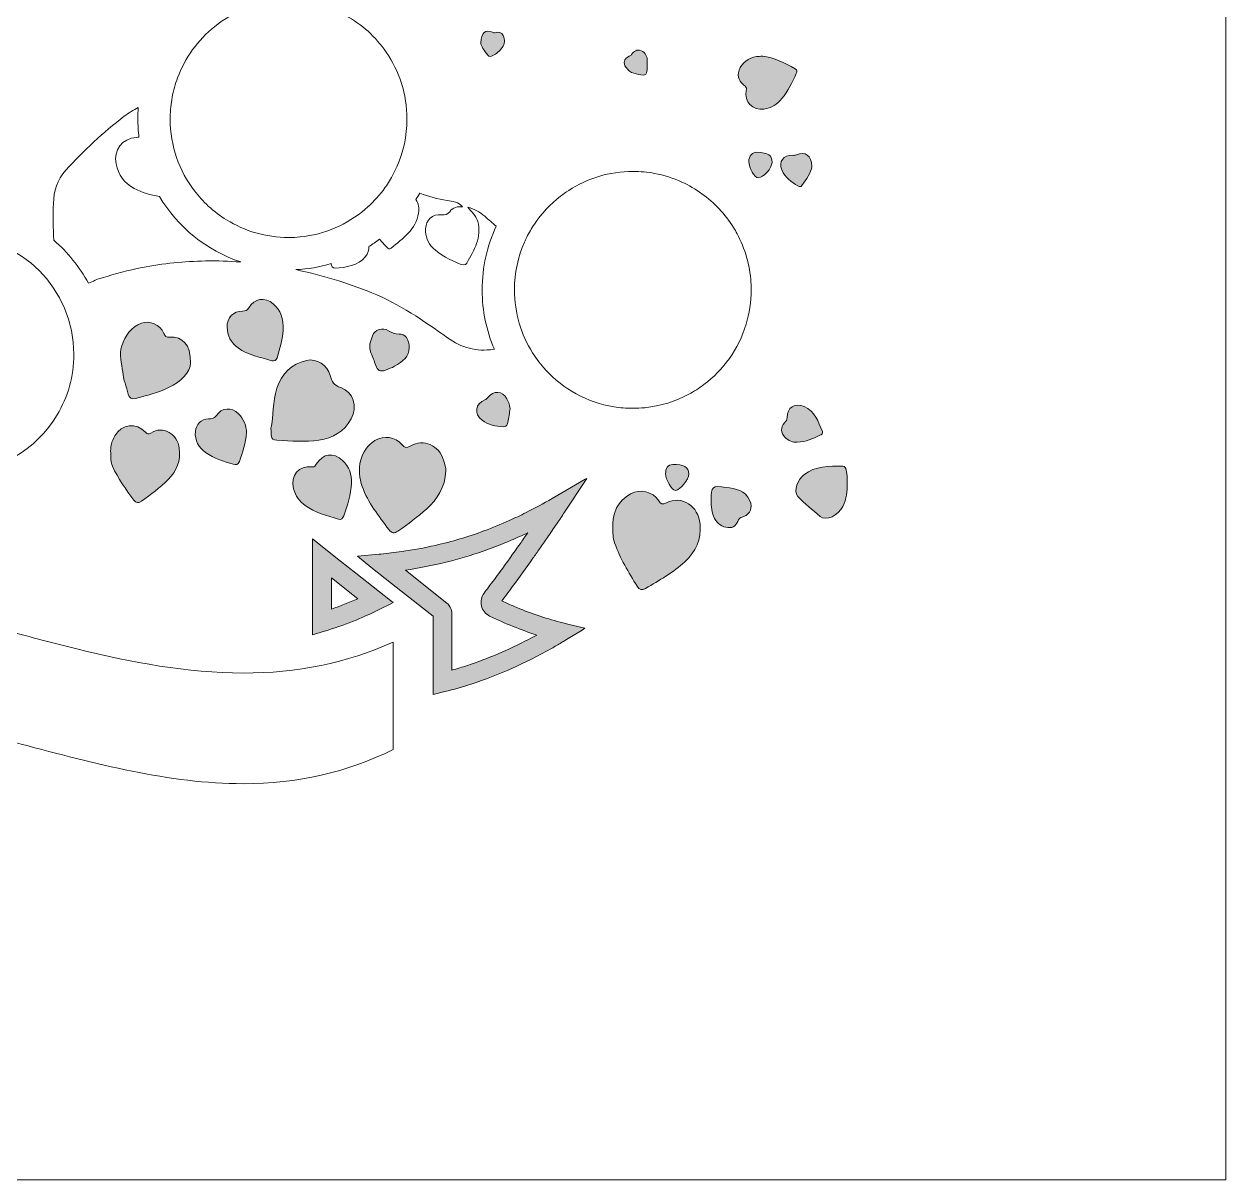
# Model space of a CAD drawing. Header units: inches. Extents: x 0 to 12, y -12 to 0.
# Drawn here: x 6.04 to 12, y -12 to -6.27 of the extents above; entities that cross this region are included whole.
import ezdxf

# ---------------------------------------------------------------- set-up
doc = ezdxf.new("R2010")
doc.units = ezdxf.units.IN
doc.header["$MEASUREMENT"] = 0
doc.layers.add('Layer 1', color=7, linetype='Continuous')

# ---------------------------------------------------------------- blocks, each defined once
blk = doc.blocks.new('block 2')
at = {"layer": 'Layer 1', "true_color": 0xffffff}
h = blk.add_hatch(color=7, dxfattribs=at)
h.dxf.hatch_style = 2
edge = h.paths.add_edge_path()
edge.add_spline(control_points=[(8.3722, -6.3115), (8.3695, -6.3127), (8.3646, -6.3097), (8.361, -6.3081), (8.3276, -6.2932), (8.3033, -6.3093), (8.3025, -6.3599), (8.3027, -6.3769), (8.3198, -6.3991), (8.3371, -6.4211), (8.3442, -6.4302), (8.3526, -6.4297), (8.3618, -6.4242), (8.3798, -6.4137), (8.3967, -6.4016), (8.4089, -6.3844), (8.422, -6.366), (8.4227, -6.3445), (8.4141, -6.325), (8.4065, -6.308), (8.3907, -6.303), (8.3722, -6.3115)], knot_values=[0, 0, 0, 0, 1, 1, 1, 2, 2, 2, 3, 3, 3, 4, 4, 4, 5, 5, 5, 6, 6, 6, 7, 7, 7, 7], degree=3, periodic=1)
h = blk.add_hatch(color=7, dxfattribs=at)
h.dxf.hatch_style = 2
edge = h.paths.add_edge_path()
edge.add_spline(control_points=[(9.0982, -6.4001), (9.0774, -6.3913), (9.0627, -6.4012), (9.0511, -6.4186), (9.0486, -6.4223), (9.043, -6.4243), (9.0385, -6.4265), (9.0126, -6.4392), (9.0064, -6.4607), (9.0231, -6.4836), (9.044, -6.5126), (9.0765, -6.5166), (9.1084, -6.5201), (9.1194, -6.5214), (9.1246, -6.5116), (9.1263, -6.5021), (9.1282, -6.4909), (9.1285, -6.4795), (9.1289, -6.4746), (9.1289, -6.463), (9.1288, -6.4578), (9.1289, -6.4526), (9.1293, -6.4289), (9.121, -6.4096), (9.0982, -6.4001)], knot_values=[0, 0, 0, 0, 1, 1, 1, 2, 2, 2, 3, 3, 3, 4, 4, 4, 5, 5, 5, 6, 6, 6, 7, 7, 7, 8, 8, 8, 8], degree=3, periodic=1)
h = blk.add_hatch(color=7, dxfattribs=at)
h.dxf.hatch_style = 2
edge = h.paths.add_edge_path()
edge.add_spline(control_points=[(9.7077, -6.6889), (9.7443, -6.6838), (9.7741, -6.6659), (9.7971, -6.6371), (9.8271, -6.5996), (9.8476, -6.5564), (9.868, -6.5133), (9.8724, -6.5039), (9.8737, -6.4943), (9.8632, -6.4889), (9.8098, -6.4615), (9.7575, -6.4308), (9.7013, -6.4272), (9.6869, -6.4278), (9.6784, -6.4273), (9.6703, -6.4287), (9.6295, -6.4359), (9.5988, -6.458), (9.5841, -6.4967), (9.5716, -6.5295), (9.5879, -6.555), (9.6138, -6.5749), (9.6219, -6.5811), (9.6209, -6.588), (9.6192, -6.5969), (9.6086, -6.6534), (9.6506, -6.697), (9.7077, -6.6889)], knot_values=[0, 0, 0, 0, 1, 1, 1, 2, 2, 2, 3, 3, 3, 4, 4, 4, 5, 5, 5, 6, 6, 6, 7, 7, 7, 8, 8, 8, 9, 9, 9, 9], degree=3, periodic=1)
h = blk.add_hatch(color=7, dxfattribs=at)
h.dxf.hatch_style = 2
edge = h.paths.add_edge_path()
edge.add_spline(control_points=[(9.6323, -6.949), (9.6319, -6.9801), (9.6611, -7.0301), (9.6795, -7.0297), (9.7052, -7.0293), (9.7472, -6.9824), (9.7476, -6.9538), (9.7482, -6.9185), (9.73, -6.9063), (9.6722, -6.9032), (9.6502, -6.902), (9.6327, -6.9222), (9.6323, -6.949)], knot_values=[0, 0, 0, 0, 1, 1, 1, 2, 2, 2, 3, 3, 3, 4, 4, 4, 4], degree=3, periodic=1)
h = blk.add_hatch(color=7, dxfattribs=at)
h.dxf.hatch_style = 2
edge = h.paths.add_edge_path()
edge.add_spline(control_points=[(9.8694, -6.9154), (9.8625, -6.9185), (9.8561, -6.9191), (9.8485, -6.9185), (9.8048, -6.915), (9.7791, -6.9508), (9.7958, -6.9911), (9.8115, -7.0289), (9.844, -7.0497), (9.8765, -7.0705), (9.8839, -7.0752), (9.8903, -7.0754), (9.8956, -7.0682), (9.9181, -7.0371), (9.9412, -7.0062), (9.945, -6.9731), (9.945, -6.92), (9.9108, -6.897), (9.8694, -6.9154)], knot_values=[0, 0, 0, 0, 1, 1, 1, 2, 2, 2, 3, 3, 3, 4, 4, 4, 5, 5, 5, 6, 6, 6, 6], degree=3, periodic=1)
h = blk.add_hatch(color=7, dxfattribs=at)
h.dxf.hatch_style = 2
edge = h.paths.add_edge_path()
edge.add_spline(control_points=[(7.2918, -7.9223), (7.3065, -7.8738), (7.3187, -7.8248), (7.3228, -7.787), (7.3246, -7.7268), (7.3094, -7.6868), (7.2731, -7.6555), (7.2318, -7.6198), (7.1784, -7.6268), (7.1519, -7.6741), (7.1436, -7.689), (7.1349, -7.691), (7.1201, -7.6908), (7.075, -7.6904), (7.042, -7.725), (7.0437, -7.7704), (7.0452, -7.8132), (7.0623, -7.8479), (7.0982, -7.8733), (7.1485, -7.909), (7.208, -7.9203), (7.2653, -7.9373), (7.278, -7.9411), (7.2878, -7.9356), (7.2918, -7.9223)], knot_values=[0, 0, 0, 0, 1, 1, 1, 2, 2, 2, 3, 3, 3, 4, 4, 4, 5, 5, 5, 6, 6, 6, 7, 7, 7, 8, 8, 8, 8], degree=3, periodic=1)
h = blk.add_hatch(color=7, dxfattribs=at)
h.dxf.hatch_style = 2
edge = h.paths.add_edge_path()
edge.add_spline(control_points=[(6.5885, -8.1249), (6.6445, -8.1097), (6.7009, -8.0956), (6.7534, -8.0705), (6.8171, -8.0401), (6.8611, -7.9941), (6.8626, -7.9481), (6.8627, -7.8546), (6.8232, -7.8168), (6.7586, -7.8204), (6.7427, -7.8213), (6.7355, -7.8172), (6.7291, -7.8014), (6.7116, -7.7582), (6.6592, -7.7349), (6.6185, -7.751), (6.5667, -7.7714), (6.538, -7.8101), (6.5213, -7.8637), (6.5072, -7.9089), (6.5208, -7.9502), (6.5257, -7.9925), (6.53, -8.0302), (6.5436, -8.0668), (6.5537, -8.1037), (6.5585, -8.1209), (6.5693, -8.1301), (6.5885, -8.1249)], knot_values=[0, 0, 0, 0, 1, 1, 1, 2, 2, 2, 3, 3, 3, 4, 4, 4, 5, 5, 5, 6, 6, 6, 7, 7, 7, 8, 8, 8, 9, 9, 9, 9], degree=3, periodic=1)
h = blk.add_hatch(color=7, dxfattribs=at)
h.dxf.hatch_style = 2
edge = h.paths.add_edge_path()
edge.add_spline(control_points=[(7.9473, -7.873), (7.9482, -7.8318), (7.9255, -7.8021), (7.8979, -7.8047), (7.8759, -7.8068), (7.8617, -7.7979), (7.8451, -7.7883), (7.8141, -7.7704), (7.7764, -7.7809), (7.7651, -7.8136), (7.756, -7.8399), (7.744, -7.8661), (7.7571, -7.8972), (7.7658, -7.9179), (7.774, -7.9394), (7.7813, -7.9609), (7.7896, -7.9852), (7.8045, -7.9938), (7.829, -7.9835), (7.8443, -7.977), (7.8606, -7.9726), (7.8749, -7.9646), (7.9153, -7.9419), (7.9485, -7.9134), (7.9473, -7.873)], knot_values=[0, 0, 0, 0, 1, 1, 1, 2, 2, 2, 3, 3, 3, 4, 4, 4, 5, 5, 5, 6, 6, 6, 7, 7, 7, 8, 8, 8, 8], degree=3, periodic=1)
h = blk.add_hatch(color=7, dxfattribs=at)
h.dxf.hatch_style = 2
edge = h.paths.add_edge_path()
edge.add_spline(control_points=[(7.2909, -8.3313), (7.3605, -8.335), (7.4304, -8.341), (7.4995, -8.3311), (7.5682, -8.3213), (7.6246, -8.2898), (7.6593, -8.2254), (7.6924, -8.1639), (7.672, -8.093), (7.6075, -8.0707), (7.5746, -8.0594), (7.5619, -8.0408), (7.5551, -8.0099), (7.5442, -7.9601), (7.4867, -7.9238), (7.438, -7.9358), (7.3636, -7.9541), (7.3156, -8.0006), (7.291, -8.074), (7.2685, -8.1413), (7.2753, -8.212), (7.2614, -8.2737), (7.2634, -8.302), (7.2552, -8.3294), (7.2909, -8.3313)], knot_values=[0, 0, 0, 0, 1, 1, 1, 2, 2, 2, 3, 3, 3, 4, 4, 4, 5, 5, 5, 6, 6, 6, 7, 7, 7, 8, 8, 8, 8], degree=3, periodic=1)
h = blk.add_hatch(color=7, dxfattribs=at)
h.dxf.hatch_style = 2
edge = h.paths.add_edge_path()
edge.add_spline(control_points=[(8.4474, -8.1827), (8.4489, -8.1617), (8.441, -8.143), (8.4319, -8.1258), (8.4106, -8.0855), (8.3655, -8.0832), (8.3376, -8.1199), (8.3338, -8.125), (8.3296, -8.1288), (8.3234, -8.1312), (8.2751, -8.1498), (8.2668, -8.2014), (8.3088, -8.2326), (8.3394, -8.2553), (8.3762, -8.2637), (8.4144, -8.2647), (8.4247, -8.2649), (8.4326, -8.2615), (8.4348, -8.2499), (8.4389, -8.2275), (8.4432, -8.2051), (8.4474, -8.1827)], knot_values=[0, 0, 0, 0, 1, 1, 1, 2, 2, 2, 3, 3, 3, 4, 4, 4, 5, 5, 5, 6, 6, 6, 7, 7, 7, 7], degree=3, periodic=1)
h = blk.add_hatch(color=7, dxfattribs=at)
h.dxf.hatch_style = 2
edge = h.paths.add_edge_path()
edge.add_spline(control_points=[(6.989, -8.2102), (6.9787, -8.225), (6.9663, -8.2252), (6.9514, -8.2258), (6.9152, -8.2271), (6.8896, -8.2524), (6.8865, -8.2884), (6.8825, -8.3333), (6.9029, -8.3674), (6.9374, -8.3925), (6.9783, -8.4222), (7.0267, -8.436), (7.0745, -8.4503), (7.0872, -8.454), (7.0991, -8.4534), (7.1048, -8.4374), (7.1212, -8.3914), (7.1359, -8.345), (7.1397, -8.2932), (7.1408, -8.262), (7.1252, -8.2234), (7.1008, -8.2005), (7.0636, -8.1655), (7.018, -8.1687), (6.989, -8.2102)], knot_values=[0, 0, 0, 0, 1, 1, 1, 2, 2, 2, 3, 3, 3, 4, 4, 4, 5, 5, 5, 6, 6, 6, 7, 7, 7, 8, 8, 8, 8], degree=3, periodic=1)
h = blk.add_hatch(color=7, dxfattribs=at)
h.dxf.hatch_style = 2
edge = h.paths.add_edge_path()
edge.add_spline(control_points=[(9.9072, -8.164), (9.8615, -8.1442), (9.8214, -8.1699), (9.8222, -8.2183), (9.8224, -8.2306), (9.8171, -8.2367), (9.81, -8.2447), (9.7892, -8.268), (9.7901, -8.2946), (9.8117, -8.3167), (9.8294, -8.3348), (9.851, -8.3434), (9.8726, -8.3406), (9.9165, -8.3415), (9.9505, -8.3228), (9.9853, -8.3071), (9.9926, -8.3038), (10.0019, -8.2984), (9.9976, -8.2883), (9.9769, -8.2401), (9.9612, -8.1875), (9.9072, -8.164)], knot_values=[0, 0, 0, 0, 1, 1, 1, 2, 2, 2, 3, 3, 3, 4, 4, 4, 5, 5, 5, 6, 6, 6, 7, 7, 7, 7], degree=3, periodic=1)
h = blk.add_hatch(color=7, dxfattribs=at)
h.dxf.hatch_style = 2
edge = h.paths.add_edge_path()
edge.add_spline(control_points=[(6.4869, -8.3098), (6.4709, -8.3368), (6.4637, -8.365), (6.4661, -8.3961), (6.4667, -8.4178), (6.4663, -8.4397), (6.4753, -8.4604), (6.5021, -8.5219), (6.5415, -8.5753), (6.5813, -8.6285), (6.5924, -8.6433), (6.604, -8.6448), (6.6185, -8.6343), (6.6649, -8.601), (6.7111, -8.5675), (6.7517, -8.5268), (6.7949, -8.4836), (6.8133, -8.4327), (6.8065, -8.3713), (6.7989, -8.3027), (6.7267, -8.2557), (6.6651, -8.2956), (6.6539, -8.3028), (6.6479, -8.3013), (6.639, -8.2918), (6.5929, -8.2425), (6.5213, -8.2518), (6.4869, -8.3098)], knot_values=[0, 0, 0, 0, 1, 1, 1, 2, 2, 2, 3, 3, 3, 4, 4, 4, 5, 5, 5, 6, 6, 6, 7, 7, 7, 8, 8, 8, 9, 9, 9, 9], degree=3, periodic=1)
h = blk.add_hatch(color=7, dxfattribs=at)
h.dxf.hatch_style = 2
edge = h.paths.add_edge_path()
edge.add_spline(control_points=[(7.7769, -8.3335), (7.7022, -8.3776), (7.6844, -8.4801), (7.7141, -8.5612), (7.7432, -8.6411), (7.7961, -8.7073), (7.8466, -8.7746), (7.8616, -8.7947), (7.8729, -8.7956), (7.8917, -8.7822), (7.9409, -8.7472), (7.9894, -8.7115), (8.0342, -8.6712), (8.0874, -8.6232), (8.1252, -8.5663), (8.1293, -8.4826), (8.1321, -8.4701), (8.123, -8.4508), (8.1175, -8.4308), (8.0967, -8.3562), (8.019, -8.3218), (7.9527, -8.3607), (7.9333, -8.3721), (7.9253, -8.3679), (7.9127, -8.3537), (7.8772, -8.3138), (7.8228, -8.3064), (7.7769, -8.3335)], knot_values=[0, 0, 0, 0, 1, 1, 1, 2, 2, 2, 3, 3, 3, 4, 4, 4, 5, 5, 5, 6, 6, 6, 7, 7, 7, 8, 8, 8, 9, 9, 9, 9], degree=3, periodic=1)
h = blk.add_hatch(color=7, dxfattribs=at)
h.dxf.hatch_style = 2
edge = h.paths.add_edge_path()
edge.add_spline(control_points=[(7.4309, -8.6552), (7.4811, -8.6903), (7.5395, -8.7061), (7.5971, -8.7235), (7.6112, -8.7278), (7.6184, -8.7189), (7.6225, -8.707), (7.641, -8.654), (7.6584, -8.6008), (7.6616, -8.5443), (7.6631, -8.5004), (7.6499, -8.4623), (7.617, -8.4324), (7.5699, -8.3896), (7.5213, -8.3961), (7.4864, -8.4496), (7.4816, -8.4571), (7.4796, -8.465), (7.466, -8.4635), (7.398, -8.4561), (7.3566, -8.5057), (7.3738, -8.5724), (7.3827, -8.6069), (7.4018, -8.6349), (7.4309, -8.6552)], knot_values=[0, 0, 0, 0, 1, 1, 1, 2, 2, 2, 3, 3, 3, 4, 4, 4, 5, 5, 5, 6, 6, 6, 7, 7, 7, 8, 8, 8, 8], degree=3, periodic=1)
h = blk.add_hatch(color=7, dxfattribs=at)
h.dxf.hatch_style = 2
edge = h.paths.add_edge_path()
edge.add_spline(control_points=[(9.2685, -8.5803), (9.291, -8.5799), (9.3357, -8.5252), (9.3353, -8.4985), (9.3347, -8.466), (9.3065, -8.4481), (9.2562, -8.4514), (9.23, -8.4531), (9.2195, -8.4715), (9.2194, -8.4965), (9.2195, -8.5275), (9.2505, -8.5805), (9.2685, -8.5803)], knot_values=[0, 0, 0, 0, 1, 1, 1, 2, 2, 2, 3, 3, 3, 4, 4, 4, 4], degree=3, periodic=1)
h = blk.add_hatch(color=7, dxfattribs=at)
h.dxf.hatch_style = 2
edge = h.paths.add_edge_path()
edge.add_spline(control_points=[(10.099, -8.4599), (10.0315, -8.4601), (9.963, -8.4584), (9.906, -8.5028), (9.8791, -8.5237), (9.85, -8.5823), (9.8758, -8.6101), (9.9094, -8.6463), (9.9492, -8.6766), (9.9862, -8.7091), (10.016, -8.7354), (10.0762, -8.7033), (10.0991, -8.6594), (10.1179, -8.6233), (10.1214, -8.5844), (10.1207, -8.5446), (10.1202, -8.5228), (10.121, -8.501), (10.1156, -8.4795), (10.1133, -8.47), (10.1102, -8.4599), (10.099, -8.4599)], knot_values=[0, 0, 0, 0, 1, 1, 1, 2, 2, 2, 3, 3, 3, 4, 4, 4, 5, 5, 5, 6, 6, 6, 7, 7, 7, 7], degree=3, periodic=1)
h = blk.add_hatch(color=7, dxfattribs=at)
h.dxf.hatch_style = 2
edge = h.paths.add_edge_path()
edge.add_spline(control_points=[(8.656, -8.6211), (8.6129, -8.6458), (8.5701, -8.669), (8.5272, -8.6904), (8.4997, -8.7043), (8.4721, -8.7173), (8.4442, -8.7296), (8.4025, -8.7483), (8.3607, -8.7654), (8.3185, -8.7809), (8.2394, -8.8103), (8.1593, -8.8341), (8.0771, -8.8528), (8.0224, -8.8654), (7.9668, -8.8757), (7.91, -8.8839), (7.8758, -8.8886), (7.8415, -8.8929), (7.8065, -8.8961), (7.8065, -8.8961), (7.799, -8.8969), (7.799, -8.8969), (7.799, -8.8969), (7.6904, -8.9072), (7.6904, -8.9072), (7.6904, -8.9072), (7.7578, -8.9605), (7.7578, -8.9605), (7.7578, -8.9605), (7.86, -9.0412), (7.86, -9.0412), (7.86, -9.0412), (8.0139, -9.1629), (8.0139, -9.1629), (8.0139, -9.1629), (8.066, -9.204), (8.066, -9.204), (8.066, -9.204), (8.066, -9.5929), (8.066, -9.5929), (8.066, -9.5929), (8.1243, -9.5782), (8.1243, -9.5782), (8.1683, -9.5672), (8.2119, -9.5547), (8.2551, -9.5405), (8.3906, -9.4968), (8.5221, -9.4384), (8.6532, -9.3639), (8.6699, -9.3547), (8.6862, -9.3451), (8.7026, -9.3351), (8.7097, -9.3311), (8.7165, -9.3269), (8.7236, -9.3226), (8.7236, -9.3226), (8.7364, -9.3148), (8.7364, -9.3148), (8.7364, -9.3148), (8.8054, -9.2728), (8.8054, -9.2728), (8.8054, -9.2728), (8.8194, -9.2643), (8.8194, -9.2643), (8.8194, -9.2643), (8.7414, -9.2448), (8.7414, -9.2448), (8.7414, -9.2448), (8.7412, -9.2448), (8.7412, -9.2448), (8.7412, -9.2448), (8.7104, -9.2372), (8.7104, -9.2372), (8.6349, -9.2186), (8.5585, -9.1932), (8.4821, -9.1614), (8.4571, -9.1511), (8.4321, -9.14), (8.4071, -9.1283), (8.4146, -9.1183), (8.4222, -9.1083), (8.4297, -9.0982), (8.4394, -9.0851), (8.449, -9.0722), (8.4588, -9.0591), (8.4933, -9.0123), (8.5275, -8.965), (8.5614, -8.9171), (8.5725, -8.9015), (8.5836, -8.8857), (8.5946, -8.8698), (8.6076, -8.8514), (8.6206, -8.8326), (8.6335, -8.8137), (8.649, -8.7912), (8.6644, -8.7683), (8.6799, -8.7454), (8.6928, -8.7262), (8.7057, -8.7069), (8.7186, -8.6875), (8.7186, -8.6875), (8.8218, -8.5315), (8.8218, -8.5315), (8.8218, -8.5315), (8.829, -8.5207), (8.829, -8.5207), (8.829, -8.5207), (8.8213, -8.5253), (8.8213, -8.5253), (8.8213, -8.5253), (8.656, -8.6211), (8.656, -8.6211)], knot_values=[0, 0, 0, 0, 1, 1, 1, 2, 2, 2, 3, 3, 3, 4, 4, 4, 5, 5, 5, 6, 6, 6, 7, 7, 7, 8, 8, 8, 9, 9, 9, 10, 10, 10, 11, 11, 11, 12, 12, 12, 13, 13, 13, 14, 14, 14, 15, 15, 15, 16, 16, 16, 17, 17, 17, 18, 18, 18, 19, 19, 19, 20, 20, 20, 21, 21, 21, 22, 22, 22, 23, 23, 23, 24, 24, 24, 25, 25, 25, 26, 26, 26, 27, 27, 27, 28, 28, 28, 29, 29, 29, 30, 30, 30, 31, 31, 31, 32, 32, 32, 33, 33, 33, 34, 34, 34, 35, 35, 35, 36, 36, 36, 37, 37, 37, 37], degree=3, periodic=1)
edge = h.paths.add_edge_path()
edge.add_spline(control_points=[(8.4975, -8.8451), (8.4649, -8.8915), (8.4321, -8.9372), (8.3989, -8.9823), (8.3796, -9.0084), (8.3603, -9.0346), (8.3408, -9.0605), (8.3336, -9.07), (8.3264, -9.0796), (8.3193, -9.0891), (8.3056, -9.1072), (8.3006, -9.1304), (8.3058, -9.1525), (8.3111, -9.1748), (8.326, -9.1933), (8.3465, -9.2033), (8.424, -9.2408), (8.5024, -9.2723), (8.5803, -9.2975), (8.5668, -9.3048), (8.5536, -9.3121), (8.5401, -9.319), (8.54, -9.319), (8.54, -9.319), (8.54, -9.319), (8.54, -9.319), (8.5399, -9.319), (8.5399, -9.319), (8.4394, -9.3715), (8.3388, -9.4143), (8.2361, -9.4483), (8.2108, -9.4566), (8.1854, -9.4646), (8.1597, -9.4716), (8.1597, -9.4716), (8.1597, -9.1955), (8.1597, -9.1955), (8.1597, -9.1894), (8.159, -9.1832), (8.1574, -9.1773), (8.1569, -9.1748), (8.1561, -9.1725), (8.1556, -9.1712), (8.1543, -9.1675), (8.1528, -9.1637), (8.1508, -9.1601), (8.1497, -9.1579), (8.1483, -9.1558), (8.1474, -9.1543), (8.1453, -9.1509), (8.1429, -9.1479), (8.1404, -9.145), (8.1392, -9.1437), (8.1379, -9.1423), (8.1362, -9.1409), (8.1362, -9.1409), (8.1253, -9.1322), (8.1253, -9.1322), (8.1253, -9.1322), (7.9282, -8.9757), (7.9282, -8.9757), (7.9964, -8.9657), (8.0632, -8.9526), (8.1292, -8.9364), (8.1292, -8.9364), (8.1293, -8.9364), (8.1293, -8.9364), (8.1918, -8.9208), (8.2531, -8.9028), (8.3138, -8.8815), (8.3422, -8.8716), (8.3706, -8.8611), (8.3988, -8.8498), (8.4168, -8.8429), (8.4347, -8.8355), (8.4526, -8.8278), (8.4804, -8.8159), (8.5082, -8.8034), (8.5356, -8.7904), (8.5229, -8.8087), (8.5101, -8.8269), (8.4975, -8.8451)], knot_values=[0, 0, 0, 0, 1, 1, 1, 2, 2, 2, 3, 3, 3, 4, 4, 4, 5, 5, 5, 6, 6, 6, 7, 7, 7, 8, 8, 8, 9, 9, 9, 10, 10, 10, 11, 11, 11, 12, 12, 12, 13, 13, 13, 14, 14, 14, 15, 15, 15, 16, 16, 16, 17, 17, 17, 18, 18, 18, 19, 19, 19, 20, 20, 20, 21, 21, 21, 22, 22, 22, 23, 23, 23, 24, 24, 24, 25, 25, 25, 26, 26, 26, 27, 27, 27, 27], degree=3, periodic=1)
h = blk.add_hatch(color=7, dxfattribs=at)
h.dxf.hatch_style = 2
edge = h.paths.add_edge_path()
edge.add_spline(control_points=[(9.2237, -8.6421), (9.203, -8.6527), (9.1967, -8.6479), (9.1858, -8.6319), (9.1539, -8.5852), (9.095, -8.5704), (9.0459, -8.598), (8.9818, -8.6342), (8.9549, -8.6918), (8.957, -8.7641), (8.9574, -8.7901), (8.9579, -8.8158), (8.9668, -8.8409), (8.994, -8.9177), (9.0359, -8.9867), (9.0783, -9.0556), (9.0894, -9.0736), (9.1026, -9.0759), (9.1201, -9.066), (9.1885, -9.0268), (9.2571, -8.9876), (9.3152, -8.9337), (9.3687, -8.884), (9.3975, -8.8234), (9.3908, -8.7478), (9.3828, -8.6575), (9.3001, -8.6031), (9.2237, -8.6421)], knot_values=[0, 0, 0, 0, 1, 1, 1, 2, 2, 2, 3, 3, 3, 4, 4, 4, 5, 5, 5, 6, 6, 6, 7, 7, 7, 8, 8, 8, 9, 9, 9, 9], degree=3, periodic=1)
h = blk.add_hatch(color=7, dxfattribs=at)
h.dxf.hatch_style = 2
edge = h.paths.add_edge_path()
edge.add_spline(control_points=[(9.5196, -8.5653), (9.4504, -8.5556), (9.4461, -8.5604), (9.4459, -8.629), (9.4452, -8.6603), (9.4475, -8.6907), (9.4628, -8.7195), (9.4773, -8.7467), (9.4996, -8.7618), (9.5289, -8.7648), (9.5563, -8.7676), (9.573, -8.7513), (9.5818, -8.7261), (9.5859, -8.7144), (9.5976, -8.7142), (9.6069, -8.7102), (9.6411, -8.6954), (9.652, -8.6659), (9.6376, -8.6314), (9.6154, -8.5783), (9.5668, -8.5719), (9.5196, -8.5653)], knot_values=[0, 0, 0, 0, 1, 1, 1, 2, 2, 2, 3, 3, 3, 4, 4, 4, 5, 5, 5, 6, 6, 6, 7, 7, 7, 7], degree=3, periodic=1)
h = blk.add_hatch(color=7, dxfattribs=at)
h.dxf.hatch_style = 2
edge = h.paths.add_edge_path()
edge.add_spline(control_points=[(7.8014, -9.1697), (7.8014, -9.1697), (7.8563, -9.1423), (7.8563, -9.1423), (7.8563, -9.1423), (7.8672, -9.1368), (7.8672, -9.1368), (7.8672, -9.1368), (7.8547, -9.1269), (7.8547, -9.1269), (7.8547, -9.1269), (7.6825, -8.9907), (7.6825, -8.9907), (7.6825, -8.9907), (7.6068, -8.9308), (7.6068, -8.9308), (7.6068, -8.9308), (7.4674, -8.8205), (7.4674, -8.8205), (7.4674, -8.8205), (7.4674, -9.2959), (7.4674, -9.2959), (7.4674, -9.2959), (7.5276, -9.2782), (7.5276, -9.2782), (7.6211, -9.2503), (7.7132, -9.2139), (7.8014, -9.1697)], knot_values=[0, 0, 0, 0, 1, 1, 1, 2, 2, 2, 3, 3, 3, 4, 4, 4, 5, 5, 5, 6, 6, 6, 7, 7, 7, 8, 8, 8, 9, 9, 9, 9], degree=3, periodic=1)
edge = h.paths.add_edge_path()
edge.add_spline(control_points=[(7.5611, -9.0141), (7.5611, -9.0141), (7.6922, -9.1176), (7.6922, -9.1176), (7.649, -9.1368), (7.6053, -9.1539), (7.5611, -9.1691), (7.5611, -9.1691), (7.5611, -9.0141), (7.5611, -9.0141)], knot_values=[0, 0, 0, 0, 1, 1, 1, 2, 2, 2, 3, 3, 3, 3], degree=3, periodic=1)
at = {"layer": 'Layer 1', "lineweight": 0}
for points, knots in [([(6.9815, -6.2804), (7.08, -6.2012), (7.2043, -6.1532), (7.3396, -6.1511), (7.3426, -6.1509), (7.3457, -6.1509), (7.3487, -6.1509), (7.4514, -6.1509), (7.5479, -6.1775), (7.6319, -6.224), (7.7122, -6.2683), (7.7811, -6.3308), (7.8328, -6.4061), (7.8981, -6.5007), (7.9362, -6.6151), (7.9362, -6.7384), (7.9362, -6.8228), (7.9183, -6.903), (7.8861, -6.9757), (7.8781, -6.994), (7.869, -7.0118), (7.859, -7.029), (7.8465, -7.0511), (7.8326, -7.0721), (7.8174, -7.0922), (7.7914, -7.1266), (7.7618, -7.158), (7.7289, -7.1858), (7.6401, -7.2615), (7.5285, -7.3112), (7.4061, -7.323), (7.4058, -7.3232), (7.4054, -7.3232), (7.4051, -7.3232), (7.3868, -7.325), (7.3683, -7.3259), (7.3496, -7.3259), (7.3496, -7.3259), (7.3487, -7.3259), (7.3487, -7.3259), (7.2361, -7.3259), (7.1308, -7.294), (7.0414, -7.2387), (7.0089, -7.2187), (6.9785, -7.1957), (6.9506, -7.1698), (6.9256, -7.1469), (6.9026, -7.1218), (6.8822, -7.0948), (6.8064, -6.9959), (6.7612, -6.8723), (6.7612, -6.7384), (6.7612, -6.7348), (6.7612, -6.7311), (6.7614, -6.7275), (6.7619, -6.6946), (6.7653, -6.6622), (6.7711, -6.6308), (6.7774, -6.5976), (6.7864, -6.5653), (6.7979, -6.5341), (6.8353, -6.4337), (6.8993, -6.3462), (6.9815, -6.2804)], [0, 0, 0, 0, 1, 1, 1, 2, 2, 2, 3, 3, 3, 4, 4, 4, 5, 5, 5, 6, 6, 6, 7, 7, 7, 8, 8, 8, 9, 9, 9, 10, 10, 10, 11, 11, 11, 12, 12, 12, 13, 13, 13, 14, 14, 14, 15, 15, 15, 16, 16, 16, 17, 17, 17, 18, 18, 18, 19, 19, 19, 20, 20, 20, 21, 21, 21, 21]), ([(8.3722, -6.3115), (8.3695, -6.3127), (8.3646, -6.3097), (8.361, -6.3081), (8.3276, -6.2932), (8.3033, -6.3093), (8.3025, -6.3599), (8.3027, -6.3769), (8.3198, -6.3991), (8.3371, -6.4211), (8.3442, -6.4302), (8.3526, -6.4297), (8.3618, -6.4242), (8.3798, -6.4137), (8.3967, -6.4016), (8.4089, -6.3844), (8.422, -6.366), (8.4227, -6.3445), (8.4141, -6.325), (8.4065, -6.308), (8.3907, -6.303), (8.3722, -6.3115)], [0, 0, 0, 0, 1, 1, 1, 2, 2, 2, 3, 3, 3, 4, 4, 4, 5, 5, 5, 6, 6, 6, 7, 7, 7, 7]), ([(9.0982, -6.4001), (9.0774, -6.3913), (9.0627, -6.4012), (9.0511, -6.4186), (9.0486, -6.4223), (9.043, -6.4243), (9.0385, -6.4265), (9.0126, -6.4392), (9.0064, -6.4607), (9.0231, -6.4836), (9.044, -6.5126), (9.0765, -6.5166), (9.1084, -6.5201), (9.1194, -6.5214), (9.1246, -6.5116), (9.1263, -6.5021), (9.1282, -6.4909), (9.1285, -6.4795), (9.1289, -6.4746), (9.1289, -6.463), (9.1288, -6.4578), (9.1289, -6.4526), (9.1293, -6.4289), (9.121, -6.4096), (9.0982, -6.4001)], [0, 0, 0, 0, 1, 1, 1, 2, 2, 2, 3, 3, 3, 4, 4, 4, 5, 5, 5, 6, 6, 6, 7, 7, 7, 8, 8, 8, 8]), ([(9.7077, -6.6889), (9.7443, -6.6838), (9.7741, -6.6659), (9.7971, -6.6371), (9.8271, -6.5996), (9.8476, -6.5564), (9.868, -6.5133), (9.8724, -6.5039), (9.8737, -6.4943), (9.8632, -6.4889), (9.8098, -6.4615), (9.7575, -6.4308), (9.7013, -6.4272), (9.6869, -6.4278), (9.6784, -6.4273), (9.6703, -6.4287), (9.6295, -6.4359), (9.5988, -6.458), (9.5841, -6.4967), (9.5716, -6.5295), (9.5879, -6.555), (9.6138, -6.5749), (9.6219, -6.5811), (9.6209, -6.588), (9.6192, -6.5969), (9.6086, -6.6534), (9.6506, -6.697), (9.7077, -6.6889)], [0, 0, 0, 0, 1, 1, 1, 2, 2, 2, 3, 3, 3, 4, 4, 4, 5, 5, 5, 6, 6, 6, 7, 7, 7, 8, 8, 8, 9, 9, 9, 9]), ([(6.9372, -7.4423), (6.8314, -7.4443), (6.7262, -7.4546), (6.6219, -7.4751), (6.5547, -7.4884), (6.489, -7.5064), (6.4235, -7.5259), (6.3999, -7.5329), (6.3775, -7.5428), (6.3554, -7.5533), (6.3117, -7.4715), (6.2531, -7.3987), (6.1833, -7.3386), (6.1808, -7.2784), (6.1793, -7.2183), (6.1817, -7.158), (6.1842, -7.0959), (6.1997, -7.0394), (6.2429, -6.9928), (6.3324, -6.8955), (6.4283, -6.8047), (6.5331, -6.725), (6.5554, -6.7079), (6.5789, -6.6936), (6.6033, -6.6816), (6.6018, -6.7004), (6.6011, -6.7194), (6.6011, -6.7384), (6.6011, -6.7689), (6.6029, -6.7989), (6.6065, -6.8284), (6.6028, -6.8293), (6.5982, -6.8291), (6.5938, -6.8294), (6.5228, -6.8348), (6.4786, -6.8925), (6.4929, -6.9611), (6.5042, -7.0148), (6.5335, -7.0568), (6.5819, -7.0826), (6.6224, -7.1041), (6.6644, -7.1161), (6.7076, -7.1228), (6.7986, -7.2739), (6.9414, -7.3904), (7.1113, -7.4475), (7.0532, -7.4428), (6.9953, -7.4414), (6.9372, -7.4423)], [0, 0, 0, 0, 1, 1, 1, 2, 2, 2, 3, 3, 3, 4, 4, 4, 5, 5, 5, 6, 6, 6, 7, 7, 7, 8, 8, 8, 9, 9, 9, 10, 10, 10, 11, 11, 11, 12, 12, 12, 13, 13, 13, 14, 14, 14, 15, 15, 15, 16, 16, 16, 16]), ([(9.6323, -6.949), (9.6319, -6.9801), (9.6611, -7.0301), (9.6795, -7.0297), (9.7052, -7.0293), (9.7472, -6.9824), (9.7476, -6.9538), (9.7482, -6.9185), (9.73, -6.9063), (9.6722, -6.9032), (9.6502, -6.902), (9.6327, -6.9222), (9.6323, -6.949)], [0, 0, 0, 0, 1, 1, 1, 2, 2, 2, 3, 3, 3, 4, 4, 4, 4]), ([(9.8694, -6.9154), (9.8625, -6.9185), (9.8561, -6.9191), (9.8485, -6.9185), (9.8048, -6.915), (9.7791, -6.9508), (9.7958, -6.9911), (9.8115, -7.0289), (9.844, -7.0497), (9.8765, -7.0705), (9.8839, -7.0752), (9.8903, -7.0754), (9.8956, -7.0682), (9.9181, -7.0371), (9.9412, -7.0062), (9.945, -6.9731), (9.945, -6.92), (9.9108, -6.897), (9.8694, -6.9154)], [0, 0, 0, 0, 1, 1, 1, 2, 2, 2, 3, 3, 3, 4, 4, 4, 5, 5, 5, 6, 6, 6, 6]), ([(8.7388, -7.0922), (8.8306, -7.0328), (8.9399, -6.9982), (9.0571, -6.9982), (9.0938, -6.9982), (9.1296, -7.0015), (9.1643, -7.008), (9.2117, -7.0168), (9.2571, -7.0312), (9.2997, -7.0508), (9.3703, -7.0828), (9.4335, -7.1284), (9.4857, -7.1846), (9.5121, -7.2126), (9.5357, -7.2433), (9.556, -7.2761), (9.5626, -7.2865), (9.5688, -7.2972), (9.5746, -7.308), (9.6138, -7.3804), (9.6379, -7.4619), (9.6433, -7.5484), (9.6442, -7.5604), (9.6446, -7.5723), (9.6446, -7.5844), (9.6446, -7.5844), (9.6446, -7.5857), (9.6446, -7.5857), (9.6446, -7.6451), (9.6357, -7.7026), (9.619, -7.7566), (9.6006, -7.8178), (9.5722, -7.8746), (9.536, -7.9254), (9.5007, -7.9751), (9.4579, -8.019), (9.4093, -8.0555), (9.3856, -8.0733), (9.3604, -8.0894), (9.3342, -8.1034), (9.2683, -8.139), (9.1949, -8.1622), (9.1171, -8.1701), (9.1169, -8.1701), (9.1168, -8.1701), (9.1168, -8.1701), (9.0971, -8.1722), (9.0772, -8.1732), (9.0571, -8.1732), (9.0247, -8.1732), (8.9929, -8.1705), (8.9619, -8.1654), (8.8296, -8.1439), (8.7121, -8.0778), (8.6251, -7.9832), (8.6007, -7.9568), (8.5787, -7.9282), (8.5596, -7.8976), (8.5026, -7.8072), (8.4696, -7.7003), (8.4696, -7.5857), (8.4696, -7.5014), (8.4875, -7.4212), (8.5196, -7.3487), (8.5231, -7.3408), (8.5268, -7.3329), (8.5307, -7.3251), (8.5418, -7.3026), (8.5544, -7.2811), (8.5683, -7.2604), (8.5683, -7.2604), (8.5683, -7.2603), (8.5683, -7.2603), (8.6036, -7.2072), (8.6474, -7.1603), (8.6978, -7.1214), (8.711, -7.1111), (8.7247, -7.1014), (8.7388, -7.0922)], [0, 0, 0, 0, 1, 1, 1, 2, 2, 2, 3, 3, 3, 4, 4, 4, 5, 5, 5, 6, 6, 6, 7, 7, 7, 8, 8, 8, 9, 9, 9, 10, 10, 10, 11, 11, 11, 12, 12, 12, 13, 13, 13, 14, 14, 14, 15, 15, 15, 16, 16, 16, 17, 17, 17, 18, 18, 18, 19, 19, 19, 20, 20, 20, 21, 21, 21, 22, 22, 22, 23, 23, 23, 24, 24, 24, 25, 25, 25, 26, 26, 26, 26]), ([(8.3664, -7.8803), (8.2807, -7.8943), (8.2071, -7.8723), (8.1379, -7.8232), (8.0186, -7.7387), (7.8988, -7.6555), (7.7618, -7.6003), (7.6392, -7.5507), (7.5133, -7.5125), (7.3842, -7.4853), (7.4449, -7.4825), (7.5038, -7.4723), (7.5599, -7.4557), (7.5599, -7.4557), (7.5599, -7.4557), (7.5599, -7.4557), (7.5601, -7.4562), (7.5601, -7.4568), (7.5603, -7.4574), (7.5631, -7.4679), (7.566, -7.4789), (7.5793, -7.4779), (7.6355, -7.4738), (7.6921, -7.4686), (7.7306, -7.4199), (7.7431, -7.4041), (7.7481, -7.387), (7.7466, -7.3711), (7.7466, -7.3711), (7.7466, -7.3711), (7.7467, -7.3711), (7.765, -7.3597), (7.7826, -7.3473), (7.7999, -7.3343), (7.8115, -7.3479), (7.8237, -7.3611), (7.836, -7.3743), (7.8422, -7.3811), (7.8492, -7.3855), (7.8575, -7.3787), (7.9164, -7.3314), (7.9799, -7.2864), (7.994, -7.2051), (7.9983, -7.1812), (7.9937, -7.1575), (7.9807, -7.1375), (7.9874, -7.1272), (7.9936, -7.1168), (7.9996, -7.1061), (8.0431, -7.1229), (8.0886, -7.135), (8.1357, -7.1433), (8.1618, -7.148), (8.1929, -7.1482), (8.2119, -7.1736), (8.1869, -7.1716), (8.1632, -7.1762), (8.1483, -7.198), (8.1375, -7.2137), (8.1249, -7.2144), (8.1083, -7.213), (8.0618, -7.2091), (8.0311, -7.2376), (8.0286, -7.2837), (8.0267, -7.3204), (8.0392, -7.3512), (8.0642, -7.3768), (8.1019, -7.4157), (8.1514, -7.4359), (8.1996, -7.4576), (8.21, -7.4623), (8.2261, -7.4662), (8.2338, -7.4528), (8.2699, -7.3887), (8.3081, -7.3254), (8.2872, -7.2459), (8.2793, -7.2155), (8.2551, -7.1984), (8.2385, -7.1754), (8.2699, -7.1841), (8.2974, -7.1998), (8.3221, -7.2208), (8.3413, -7.2372), (8.36, -7.2543), (8.3793, -7.2704), (8.3344, -7.3662), (8.3094, -7.473), (8.3094, -7.5857), (8.3094, -7.6901), (8.331, -7.7896), (8.3699, -7.8798), (8.3687, -7.8798), (8.3675, -7.8801), (8.3664, -7.8803)], [0, 0, 0, 0, 1, 1, 1, 2, 2, 2, 3, 3, 3, 4, 4, 4, 5, 5, 5, 6, 6, 6, 7, 7, 7, 8, 8, 8, 9, 9, 9, 10, 10, 10, 11, 11, 11, 12, 12, 12, 13, 13, 13, 14, 14, 14, 15, 15, 15, 16, 16, 16, 17, 17, 17, 18, 18, 18, 19, 19, 19, 20, 20, 20, 21, 21, 21, 22, 22, 22, 23, 23, 23, 24, 24, 24, 25, 25, 25, 26, 26, 26, 27, 27, 27, 28, 28, 28, 29, 29, 29, 30, 30, 30, 31, 31, 31, 31]), ([(6.2003, -8.2059), (6.0976, -8.3776), (5.91, -8.4926), (5.696, -8.4926), (5.4264, -8.4926), (5.1986, -8.31), (5.1299, -8.0619), (5.1158, -8.0121), (5.1085, -7.9594), (5.1085, -7.9051), (5.1085, -7.6896), (5.2253, -7.5007), (5.399, -7.3986), (5.4426, -7.3728), (5.49, -7.3525), (5.54, -7.3387), (5.584, -7.3265), (5.6301, -7.3194), (5.6778, -7.3179), (5.6837, -7.3178), (5.6899, -7.3176), (5.696, -7.3176), (6.0199, -7.3176), (6.2835, -7.5812), (6.2835, -7.9051), (6.2835, -8.015), (6.2531, -8.1179), (6.2003, -8.2059)], [0, 0, 0, 0, 1, 1, 1, 2, 2, 2, 3, 3, 3, 4, 4, 4, 5, 5, 5, 6, 6, 6, 7, 7, 7, 8, 8, 8, 9, 9, 9, 9]), ([(7.2918, -7.9223), (7.3065, -7.8738), (7.3187, -7.8248), (7.3228, -7.787), (7.3246, -7.7268), (7.3094, -7.6868), (7.2731, -7.6555), (7.2318, -7.6198), (7.1784, -7.6268), (7.1519, -7.6741), (7.1436, -7.689), (7.1349, -7.691), (7.1201, -7.6908), (7.075, -7.6904), (7.042, -7.725), (7.0437, -7.7704), (7.0452, -7.8132), (7.0623, -7.8479), (7.0982, -7.8733), (7.1485, -7.909), (7.208, -7.9203), (7.2653, -7.9373), (7.278, -7.9411), (7.2878, -7.9356), (7.2918, -7.9223)], [0, 0, 0, 0, 1, 1, 1, 2, 2, 2, 3, 3, 3, 4, 4, 4, 5, 5, 5, 6, 6, 6, 7, 7, 7, 8, 8, 8, 8]), ([(6.5885, -8.1249), (6.6445, -8.1097), (6.7009, -8.0956), (6.7534, -8.0705), (6.8171, -8.0401), (6.8611, -7.9941), (6.8626, -7.9481), (6.8627, -7.8546), (6.8232, -7.8168), (6.7586, -7.8204), (6.7427, -7.8213), (6.7355, -7.8172), (6.7291, -7.8014), (6.7116, -7.7582), (6.6592, -7.7349), (6.6185, -7.751), (6.5667, -7.7714), (6.538, -7.8101), (6.5213, -7.8637), (6.5072, -7.9089), (6.5208, -7.9502), (6.5257, -7.9925), (6.53, -8.0302), (6.5436, -8.0668), (6.5537, -8.1037), (6.5585, -8.1209), (6.5693, -8.1301), (6.5885, -8.1249)], [0, 0, 0, 0, 1, 1, 1, 2, 2, 2, 3, 3, 3, 4, 4, 4, 5, 5, 5, 6, 6, 6, 7, 7, 7, 8, 8, 8, 9, 9, 9, 9]), ([(7.9473, -7.873), (7.9482, -7.8318), (7.9255, -7.8021), (7.8979, -7.8047), (7.8759, -7.8068), (7.8617, -7.7979), (7.8451, -7.7883), (7.8141, -7.7704), (7.7764, -7.7809), (7.7651, -7.8136), (7.756, -7.8399), (7.744, -7.8661), (7.7571, -7.8972), (7.7658, -7.9179), (7.774, -7.9394), (7.7813, -7.9609), (7.7896, -7.9852), (7.8045, -7.9938), (7.829, -7.9835), (7.8443, -7.977), (7.8606, -7.9726), (7.8749, -7.9646), (7.9153, -7.9419), (7.9485, -7.9134), (7.9473, -7.873)], [0, 0, 0, 0, 1, 1, 1, 2, 2, 2, 3, 3, 3, 4, 4, 4, 5, 5, 5, 6, 6, 6, 7, 7, 7, 8, 8, 8, 8]), ([(7.2909, -8.3313), (7.3605, -8.335), (7.4304, -8.341), (7.4995, -8.3311), (7.5682, -8.3213), (7.6246, -8.2898), (7.6593, -8.2254), (7.6924, -8.1639), (7.672, -8.093), (7.6075, -8.0707), (7.5746, -8.0594), (7.5619, -8.0408), (7.5551, -8.0099), (7.5442, -7.9601), (7.4867, -7.9238), (7.438, -7.9358), (7.3636, -7.9541), (7.3156, -8.0006), (7.291, -8.074), (7.2685, -8.1413), (7.2753, -8.212), (7.2614, -8.2737), (7.2634, -8.302), (7.2552, -8.3294), (7.2909, -8.3313)], [0, 0, 0, 0, 1, 1, 1, 2, 2, 2, 3, 3, 3, 4, 4, 4, 5, 5, 5, 6, 6, 6, 7, 7, 7, 8, 8, 8, 8]), ([(8.4474, -8.1827), (8.4489, -8.1617), (8.441, -8.143), (8.4319, -8.1258), (8.4106, -8.0855), (8.3655, -8.0832), (8.3376, -8.1199), (8.3338, -8.125), (8.3296, -8.1288), (8.3234, -8.1312), (8.2751, -8.1498), (8.2668, -8.2014), (8.3088, -8.2326), (8.3394, -8.2553), (8.3762, -8.2637), (8.4144, -8.2647), (8.4247, -8.2649), (8.4326, -8.2615), (8.4348, -8.2499), (8.4389, -8.2275), (8.4432, -8.2051), (8.4474, -8.1827)], [0, 0, 0, 0, 1, 1, 1, 2, 2, 2, 3, 3, 3, 4, 4, 4, 5, 5, 5, 6, 6, 6, 7, 7, 7, 7]), ([(6.989, -8.2102), (6.9787, -8.225), (6.9663, -8.2252), (6.9514, -8.2258), (6.9152, -8.2271), (6.8896, -8.2524), (6.8865, -8.2884), (6.8825, -8.3333), (6.9029, -8.3674), (6.9374, -8.3925), (6.9783, -8.4222), (7.0267, -8.436), (7.0745, -8.4503), (7.0872, -8.454), (7.0991, -8.4534), (7.1048, -8.4374), (7.1212, -8.3914), (7.1359, -8.345), (7.1397, -8.2932), (7.1408, -8.262), (7.1252, -8.2234), (7.1008, -8.2005), (7.0636, -8.1655), (7.018, -8.1687), (6.989, -8.2102)], [0, 0, 0, 0, 1, 1, 1, 2, 2, 2, 3, 3, 3, 4, 4, 4, 5, 5, 5, 6, 6, 6, 7, 7, 7, 8, 8, 8, 8]), ([(9.9072, -8.164), (9.8615, -8.1442), (9.8214, -8.1699), (9.8222, -8.2183), (9.8224, -8.2306), (9.8171, -8.2367), (9.81, -8.2447), (9.7892, -8.268), (9.7901, -8.2946), (9.8117, -8.3167), (9.8294, -8.3348), (9.851, -8.3434), (9.8726, -8.3406), (9.9165, -8.3415), (9.9505, -8.3228), (9.9853, -8.3071), (9.9926, -8.3038), (10.0019, -8.2984), (9.9976, -8.2883), (9.9769, -8.2401), (9.9612, -8.1875), (9.9072, -8.164)], [0, 0, 0, 0, 1, 1, 1, 2, 2, 2, 3, 3, 3, 4, 4, 4, 5, 5, 5, 6, 6, 6, 7, 7, 7, 7]), ([(6.4869, -8.3098), (6.4709, -8.3368), (6.4637, -8.365), (6.4661, -8.3961), (6.4667, -8.4178), (6.4663, -8.4397), (6.4753, -8.4604), (6.5021, -8.5219), (6.5415, -8.5753), (6.5813, -8.6285), (6.5924, -8.6433), (6.604, -8.6448), (6.6185, -8.6343), (6.6649, -8.601), (6.7111, -8.5675), (6.7517, -8.5268), (6.7949, -8.4836), (6.8133, -8.4327), (6.8065, -8.3713), (6.7989, -8.3027), (6.7267, -8.2557), (6.6651, -8.2956), (6.6539, -8.3028), (6.6479, -8.3013), (6.639, -8.2918), (6.5929, -8.2425), (6.5213, -8.2518), (6.4869, -8.3098)], [0, 0, 0, 0, 1, 1, 1, 2, 2, 2, 3, 3, 3, 4, 4, 4, 5, 5, 5, 6, 6, 6, 7, 7, 7, 8, 8, 8, 9, 9, 9, 9]), ([(7.7769, -8.3335), (7.7022, -8.3776), (7.6844, -8.4801), (7.7141, -8.5612), (7.7432, -8.6411), (7.7961, -8.7073), (7.8466, -8.7746), (7.8616, -8.7947), (7.8729, -8.7956), (7.8917, -8.7822), (7.9409, -8.7472), (7.9894, -8.7115), (8.0342, -8.6712), (8.0874, -8.6232), (8.1252, -8.5663), (8.1293, -8.4826), (8.1321, -8.4701), (8.123, -8.4508), (8.1175, -8.4308), (8.0967, -8.3562), (8.019, -8.3218), (7.9527, -8.3607), (7.9333, -8.3721), (7.9253, -8.3679), (7.9127, -8.3537), (7.8772, -8.3138), (7.8228, -8.3064), (7.7769, -8.3335)], [0, 0, 0, 0, 1, 1, 1, 2, 2, 2, 3, 3, 3, 4, 4, 4, 5, 5, 5, 6, 6, 6, 7, 7, 7, 8, 8, 8, 9, 9, 9, 9]), ([(7.4309, -8.6552), (7.4811, -8.6903), (7.5395, -8.7061), (7.5971, -8.7235), (7.6112, -8.7278), (7.6184, -8.7189), (7.6225, -8.707), (7.641, -8.654), (7.6584, -8.6008), (7.6616, -8.5443), (7.6631, -8.5004), (7.6499, -8.4623), (7.617, -8.4324), (7.5699, -8.3896), (7.5213, -8.3961), (7.4864, -8.4496), (7.4816, -8.4571), (7.4796, -8.465), (7.466, -8.4635), (7.398, -8.4561), (7.3566, -8.5057), (7.3738, -8.5724), (7.3827, -8.6069), (7.4018, -8.6349), (7.4309, -8.6552)], [0, 0, 0, 0, 1, 1, 1, 2, 2, 2, 3, 3, 3, 4, 4, 4, 5, 5, 5, 6, 6, 6, 7, 7, 7, 8, 8, 8, 8]), ([(9.2685, -8.5803), (9.291, -8.5799), (9.3357, -8.5252), (9.3353, -8.4985), (9.3347, -8.466), (9.3065, -8.4481), (9.2562, -8.4514), (9.23, -8.4531), (9.2195, -8.4715), (9.2194, -8.4965), (9.2195, -8.5275), (9.2505, -8.5805), (9.2685, -8.5803)], [0, 0, 0, 0, 1, 1, 1, 2, 2, 2, 3, 3, 3, 4, 4, 4, 4]), ([(10.099, -8.4599), (10.0315, -8.4601), (9.963, -8.4584), (9.906, -8.5028), (9.8791, -8.5237), (9.85, -8.5823), (9.8758, -8.6101), (9.9094, -8.6463), (9.9492, -8.6766), (9.9862, -8.7091), (10.016, -8.7354), (10.0762, -8.7033), (10.0991, -8.6594), (10.1179, -8.6233), (10.1214, -8.5844), (10.1207, -8.5446), (10.1202, -8.5228), (10.121, -8.501), (10.1156, -8.4795), (10.1133, -8.47), (10.1102, -8.4599), (10.099, -8.4599)], [0, 0, 0, 0, 1, 1, 1, 2, 2, 2, 3, 3, 3, 4, 4, 4, 5, 5, 5, 6, 6, 6, 7, 7, 7, 7]), ([(8.656, -8.6211), (8.6129, -8.6458), (8.5701, -8.669), (8.5272, -8.6904), (8.4997, -8.7043), (8.4721, -8.7173), (8.4442, -8.7296), (8.4025, -8.7483), (8.3607, -8.7654), (8.3185, -8.7809), (8.2394, -8.8103), (8.1593, -8.8341), (8.0771, -8.8528), (8.0224, -8.8654), (7.9668, -8.8757), (7.91, -8.8839), (7.8758, -8.8886), (7.8415, -8.8929), (7.8065, -8.8961), (7.8065, -8.8961), (7.799, -8.8969), (7.799, -8.8969), (7.799, -8.8969), (7.6904, -8.9072), (7.6904, -8.9072), (7.6904, -8.9072), (7.7578, -8.9605), (7.7578, -8.9605), (7.7578, -8.9605), (7.86, -9.0412), (7.86, -9.0412), (7.86, -9.0412), (8.0139, -9.1629), (8.0139, -9.1629), (8.0139, -9.1629), (8.066, -9.204), (8.066, -9.204), (8.066, -9.204), (8.066, -9.5929), (8.066, -9.5929), (8.066, -9.5929), (8.1243, -9.5782), (8.1243, -9.5782), (8.1683, -9.5672), (8.2119, -9.5547), (8.2551, -9.5405), (8.3906, -9.4968), (8.5221, -9.4384), (8.6532, -9.3639), (8.6699, -9.3547), (8.6862, -9.3451), (8.7026, -9.3351), (8.7097, -9.3311), (8.7165, -9.3269), (8.7236, -9.3226), (8.7236, -9.3226), (8.7364, -9.3148), (8.7364, -9.3148), (8.7364, -9.3148), (8.8054, -9.2728), (8.8054, -9.2728), (8.8054, -9.2728), (8.8194, -9.2643), (8.8194, -9.2643), (8.8194, -9.2643), (8.7414, -9.2448), (8.7414, -9.2448), (8.7414, -9.2448), (8.7412, -9.2448), (8.7412, -9.2448), (8.7412, -9.2448), (8.7104, -9.2372), (8.7104, -9.2372), (8.6349, -9.2186), (8.5585, -9.1932), (8.4821, -9.1614), (8.4571, -9.1511), (8.4321, -9.14), (8.4071, -9.1283), (8.4146, -9.1183), (8.4222, -9.1083), (8.4297, -9.0982), (8.4394, -9.0851), (8.449, -9.0722), (8.4588, -9.0591), (8.4933, -9.0123), (8.5275, -8.965), (8.5614, -8.9171), (8.5725, -8.9015), (8.5836, -8.8857), (8.5946, -8.8698), (8.6076, -8.8514), (8.6206, -8.8326), (8.6335, -8.8137), (8.649, -8.7912), (8.6644, -8.7683), (8.6799, -8.7454), (8.6928, -8.7262), (8.7057, -8.7069), (8.7186, -8.6875), (8.7186, -8.6875), (8.8218, -8.5315), (8.8218, -8.5315), (8.8218, -8.5315), (8.829, -8.5207), (8.829, -8.5207), (8.829, -8.5207), (8.8213, -8.5253), (8.8213, -8.5253), (8.8213, -8.5253), (8.656, -8.6211), (8.656, -8.6211)], [0, 0, 0, 0, 1, 1, 1, 2, 2, 2, 3, 3, 3, 4, 4, 4, 5, 5, 5, 6, 6, 6, 7, 7, 7, 8, 8, 8, 9, 9, 9, 10, 10, 10, 11, 11, 11, 12, 12, 12, 13, 13, 13, 14, 14, 14, 15, 15, 15, 16, 16, 16, 17, 17, 17, 18, 18, 18, 19, 19, 19, 20, 20, 20, 21, 21, 21, 22, 22, 22, 23, 23, 23, 24, 24, 24, 25, 25, 25, 26, 26, 26, 27, 27, 27, 28, 28, 28, 29, 29, 29, 30, 30, 30, 31, 31, 31, 32, 32, 32, 33, 33, 33, 34, 34, 34, 35, 35, 35, 36, 36, 36, 37, 37, 37, 37]), ([(9.2237, -8.6421), (9.203, -8.6527), (9.1967, -8.6479), (9.1858, -8.6319), (9.1539, -8.5852), (9.095, -8.5704), (9.0459, -8.598), (8.9818, -8.6342), (8.9549, -8.6918), (8.957, -8.7641), (8.9574, -8.7901), (8.9579, -8.8158), (8.9668, -8.8409), (8.994, -8.9177), (9.0359, -8.9867), (9.0783, -9.0556), (9.0894, -9.0736), (9.1026, -9.0759), (9.1201, -9.066), (9.1885, -9.0268), (9.2571, -8.9876), (9.3152, -8.9337), (9.3687, -8.884), (9.3975, -8.8234), (9.3908, -8.7478), (9.3828, -8.6575), (9.3001, -8.6031), (9.2237, -8.6421)], [0, 0, 0, 0, 1, 1, 1, 2, 2, 2, 3, 3, 3, 4, 4, 4, 5, 5, 5, 6, 6, 6, 7, 7, 7, 8, 8, 8, 9, 9, 9, 9]), ([(9.5196, -8.5653), (9.4504, -8.5556), (9.4461, -8.5604), (9.4459, -8.629), (9.4452, -8.6603), (9.4475, -8.6907), (9.4628, -8.7195), (9.4773, -8.7467), (9.4996, -8.7618), (9.5289, -8.7648), (9.5563, -8.7676), (9.573, -8.7513), (9.5818, -8.7261), (9.5859, -8.7144), (9.5976, -8.7142), (9.6069, -8.7102), (9.6411, -8.6954), (9.652, -8.6659), (9.6376, -8.6314), (9.6154, -8.5783), (9.5668, -8.5719), (9.5196, -8.5653)], [0, 0, 0, 0, 1, 1, 1, 2, 2, 2, 3, 3, 3, 4, 4, 4, 5, 5, 5, 6, 6, 6, 7, 7, 7, 7]), ([(7.8014, -9.1697), (7.8014, -9.1697), (7.8563, -9.1423), (7.8563, -9.1423), (7.8563, -9.1423), (7.8672, -9.1368), (7.8672, -9.1368), (7.8672, -9.1368), (7.8547, -9.1269), (7.8547, -9.1269), (7.8547, -9.1269), (7.6825, -8.9907), (7.6825, -8.9907), (7.6825, -8.9907), (7.6068, -8.9308), (7.6068, -8.9308), (7.6068, -8.9308), (7.4674, -8.8205), (7.4674, -8.8205), (7.4674, -8.8205), (7.4674, -9.2959), (7.4674, -9.2959), (7.4674, -9.2959), (7.5276, -9.2782), (7.5276, -9.2782), (7.6211, -9.2503), (7.7132, -9.2139), (7.8014, -9.1697)], [0, 0, 0, 0, 1, 1, 1, 2, 2, 2, 3, 3, 3, 4, 4, 4, 5, 5, 5, 6, 6, 6, 7, 7, 7, 8, 8, 8, 9, 9, 9, 9]), ([(8.4975, -8.8451), (8.4649, -8.8915), (8.4321, -8.9372), (8.3989, -8.9823), (8.3796, -9.0084), (8.3603, -9.0346), (8.3408, -9.0605), (8.3336, -9.07), (8.3264, -9.0796), (8.3193, -9.0891), (8.3056, -9.1072), (8.3006, -9.1304), (8.3058, -9.1525), (8.3111, -9.1748), (8.326, -9.1933), (8.3465, -9.2033), (8.424, -9.2408), (8.5024, -9.2723), (8.5803, -9.2975), (8.5668, -9.3048), (8.5536, -9.3121), (8.5401, -9.319), (8.54, -9.319), (8.54, -9.319), (8.54, -9.319), (8.54, -9.319), (8.5399, -9.319), (8.5399, -9.319), (8.4394, -9.3715), (8.3388, -9.4143), (8.2361, -9.4483), (8.2108, -9.4566), (8.1854, -9.4646), (8.1597, -9.4716), (8.1597, -9.4716), (8.1597, -9.1955), (8.1597, -9.1955), (8.1597, -9.1894), (8.159, -9.1832), (8.1574, -9.1773), (8.1569, -9.1748), (8.1561, -9.1725), (8.1556, -9.1712), (8.1543, -9.1675), (8.1528, -9.1637), (8.1508, -9.1601), (8.1497, -9.1579), (8.1483, -9.1558), (8.1474, -9.1543), (8.1453, -9.1509), (8.1429, -9.1479), (8.1404, -9.145), (8.1392, -9.1437), (8.1379, -9.1423), (8.1362, -9.1409), (8.1362, -9.1409), (8.1253, -9.1322), (8.1253, -9.1322), (8.1253, -9.1322), (7.9282, -8.9757), (7.9282, -8.9757), (7.9964, -8.9657), (8.0632, -8.9526), (8.1292, -8.9364), (8.1292, -8.9364), (8.1293, -8.9364), (8.1293, -8.9364), (8.1918, -8.9208), (8.2531, -8.9028), (8.3138, -8.8815), (8.3422, -8.8716), (8.3706, -8.8611), (8.3988, -8.8498), (8.4168, -8.8429), (8.4347, -8.8355), (8.4526, -8.8278), (8.4804, -8.8159), (8.5082, -8.8034), (8.5356, -8.7904), (8.5229, -8.8087), (8.5101, -8.8269), (8.4975, -8.8451)], [0, 0, 0, 0, 1, 1, 1, 2, 2, 2, 3, 3, 3, 4, 4, 4, 5, 5, 5, 6, 6, 6, 7, 7, 7, 8, 8, 8, 9, 9, 9, 10, 10, 10, 11, 11, 11, 12, 12, 12, 13, 13, 13, 14, 14, 14, 15, 15, 15, 16, 16, 16, 17, 17, 17, 18, 18, 18, 19, 19, 19, 20, 20, 20, 21, 21, 21, 22, 22, 22, 23, 23, 23, 24, 24, 24, 25, 25, 25, 26, 26, 26, 27, 27, 27, 27]), ([(7.5611, -9.0141), (7.5611, -9.0141), (7.6922, -9.1176), (7.6922, -9.1176), (7.649, -9.1368), (7.6053, -9.1539), (7.5611, -9.1691), (7.5611, -9.1691), (7.5611, -9.0141), (7.5611, -9.0141)], [0, 0, 0, 0, 1, 1, 1, 2, 2, 2, 3, 3, 3, 3]), ([(6.2982, -9.3662), (6.5701, -9.433), (6.8468, -9.4862), (7.1229, -9.4862), (7.3926, -9.4862), (7.6369, -9.4359), (7.8672, -9.3328), (7.8672, -9.3328), (7.8672, -9.8654), (7.8672, -9.8654), (7.6387, -9.9794), (7.3949, -10.0348), (7.1229, -10.0348), (6.7594, -10.0348), (6.3849, -9.9348), (6.0221, -9.8382), (5.6504, -9.739), (5.266, -9.6365), (4.8826, -9.6365), (4.6129, -9.6365), (4.3686, -9.6868), (4.1383, -9.79), (4.1383, -9.79), (4.1383, -9.2573), (4.1383, -9.2573), (4.3669, -9.1433), (4.6106, -9.0879), (4.8826, -9.0879), (5.1354, -9.0879), (5.3935, -9.1361), (5.6489, -9.1982), (5.7608, -9.2253), (5.8726, -9.255), (5.9831, -9.2846), (6.0872, -9.3123), (6.1922, -9.3404), (6.2982, -9.3662)], [0, 0, 0, 0, 1, 1, 1, 2, 2, 2, 3, 3, 3, 4, 4, 4, 5, 5, 5, 6, 6, 6, 7, 7, 7, 8, 8, 8, 9, 9, 9, 10, 10, 10, 11, 11, 11, 12, 12, 12, 12])]:
    blk.add_open_spline(points, degree=3, knots=knots, dxfattribs=at)

msp = doc.modelspace()

# ---------------------------------------------------------------- linework, layer by layer
at = {"layer": 'Layer 1', "lineweight": 0}
msp.add_lwpolyline([(12, -12), (0, -12), (0, 0), (12, 0), (12, -12)], dxfattribs=at)

# ---------------------------------------------------------------- block references
at = {"layer": 'Layer 1'}
msp.add_blockref('block 2', (0, 0), dxfattribs=at)

doc.saveas('drawing.dxf')
